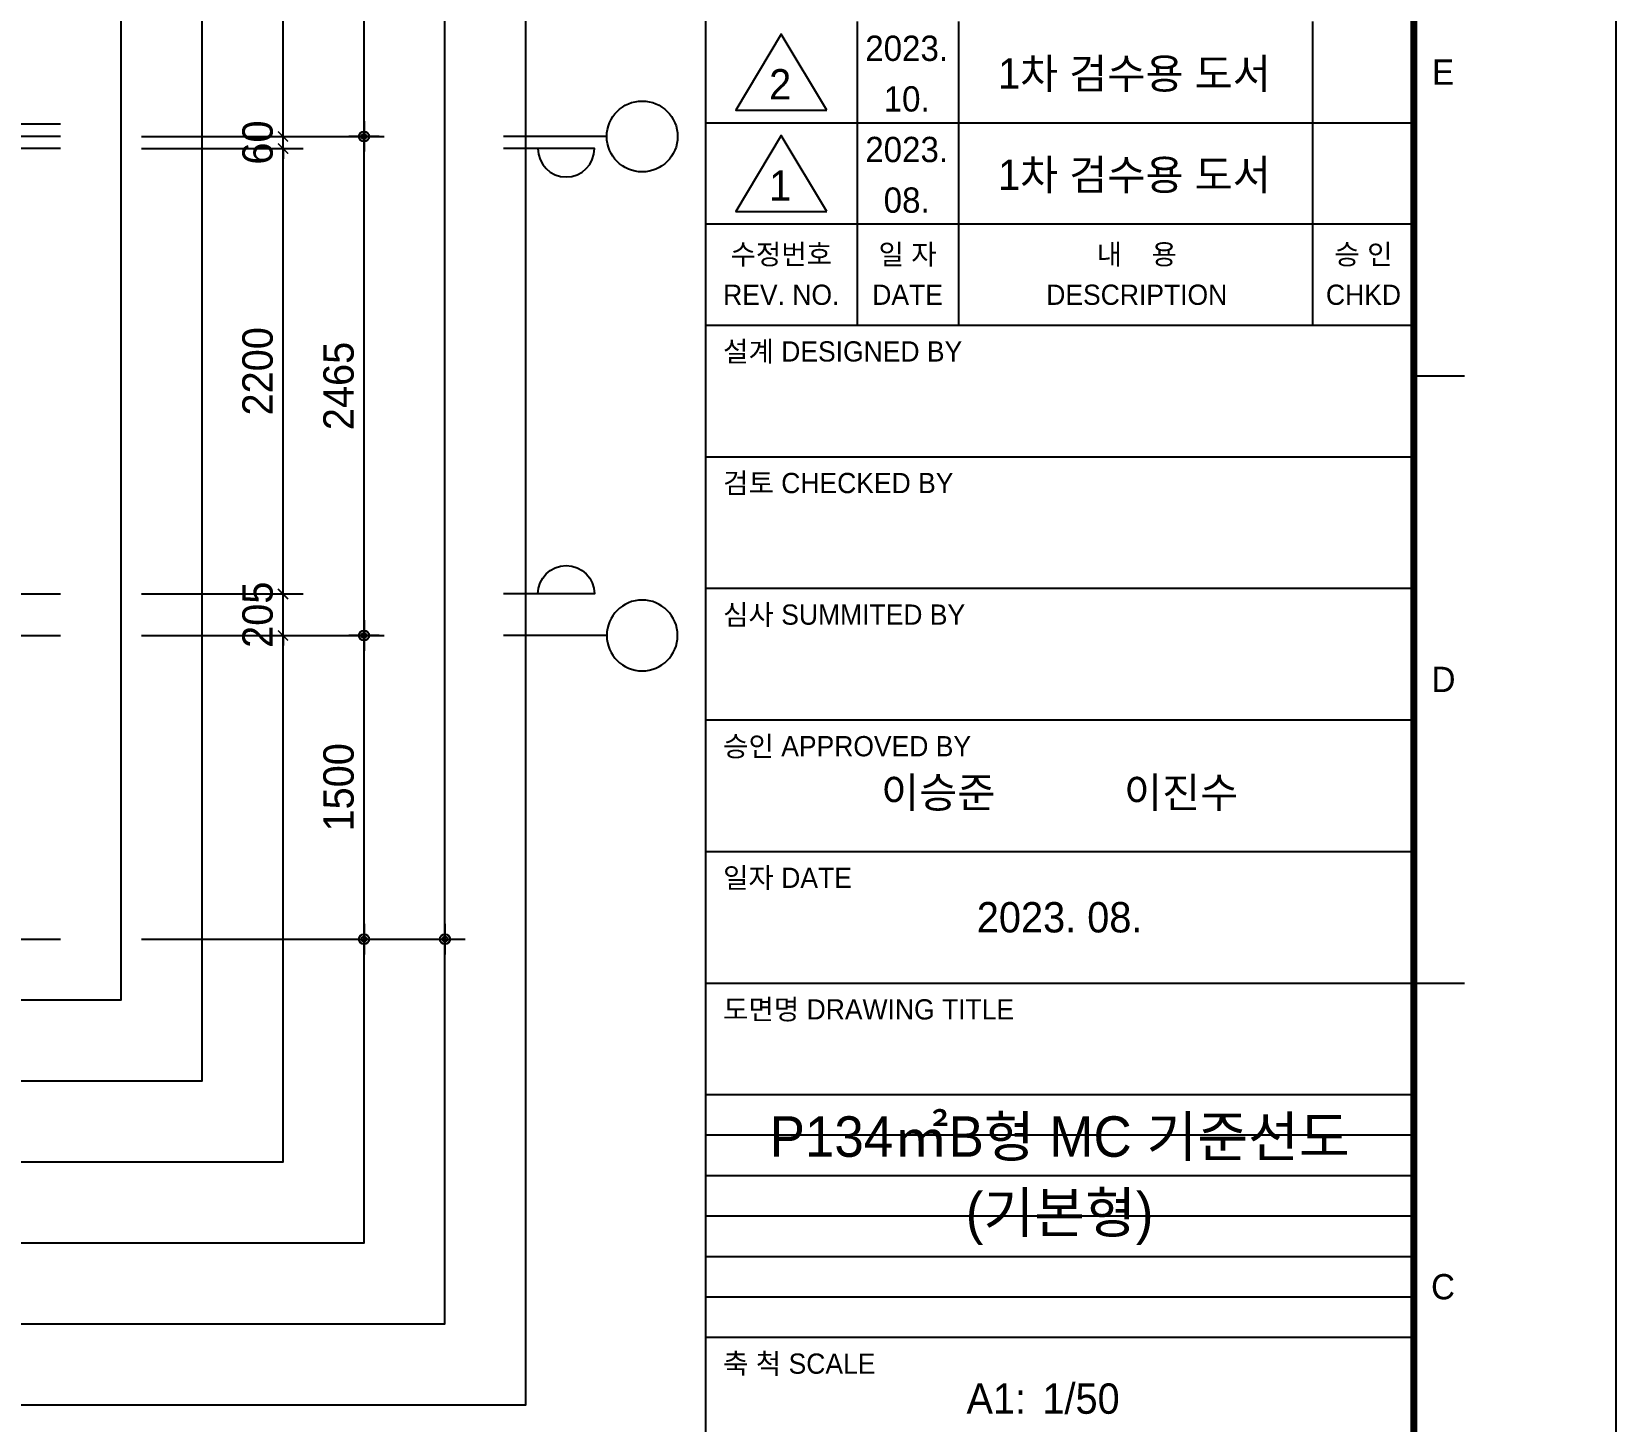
# Model space of a CAD drawing. Header units: millimetres. Extents: x 0 to 92204, y -190080 to 23760.
# Drawn here: x 34222 to 42050, y -183395 to -176531 of the extents above; entities that cross this region are included whole.
import ezdxf
from ezdxf.enums import TextEntityAlignment as Align

# ---------------------------------------------------------------- set-up
doc = ezdxf.new("R2010")
doc.units = ezdxf.units.MM
doc.header["$LTSCALE"] = 100
doc.linetypes.add('AUDIT_D_220706163347-0', pattern=[0])
doc.linetypes.add('CEN', pattern=[62, 60, -1, 0, -1])
doc.layers.get('defpoints').update_dxf_attribs({"color": 139})
for name, color, linetype in [('00-FORM TEX', 3, 'Continuous'), ('A-치수', 7, 'AUDIT_D_220706163347-0'), ('AA-BORD-FORM', 7, 'Continuous'), ('AA-BORD-TEXT', 3, 'Continuous'), ('AA-XXXX-DIMS', 7, 'Continuous'), ('CEN_CON', 1, 'CEN'), ('CEN_WALL', 12, 'CEN'), ('DIM', 7, 'AUDIT_D_220706163347-0'), ('MC', 135, 'Continuous'), ('sheet-안양진흥$0$AA-BORD-TEXT', 3, 'Continuous')]:
    doc.layers.add(name, color=color, linetype=linetype)
doc.styles.add('HAUD01', font='Dotum.ttf')
doc.styles.add('sheet-안양진흥$0$HAUD01', font='Dotum.ttf')
doc.styles.add('맑은고딕', font='malgun.ttf', dxfattribs={"width": 0.9})
doc.dimstyles.new('DIM-50', dxfattribs={"dimscale": 50, "dimtxt": 3, "dimasz": 1, "dimexe": 2, "dimexo": 2, "dimgap": 1, "dimtad": 1, "dimdec": 0, "dimzin": 0, "dimdsep": 46, "dimtxsty": '맑은고딕', "dimblk1": 'DIMDOT', "dimblk2": 'DIMDOT', "dimsah": 1, "dimcen": 0.09, "dimdle": 2, "dimclrd": 7, "dimclre": 7, "dimclrt": 3, "dimadec": 0, "dimazin": 0, "dimtfac": 1, "dimtdec": 0, "dimtix": 1, "dimtmove": 2, "dimatfit": 3, "dimldrblk": 'DIMDOT', "dimfxl": 1, "dimtolj": 1, "dimtzin": 0, "dimarcsym": 0})
doc.dimstyles.new('MCDIM-50', dxfattribs={"dimscale": 50, "dimtxt": 3, "dimasz": 1, "dimexe": 2, "dimexo": 2, "dimgap": 1, "dimtad": 1, "dimdec": 0, "dimzin": 0, "dimdsep": 46, "dimtxsty": '맑은고딕', "dimblk1": 'ARCHTICK', "dimblk2": 'ARCHTICK', "dimsah": 1, "dimcen": 0.09, "dimdle": 2, "dimclrd": 7, "dimclre": 7, "dimclrt": 3, "dimadec": 0, "dimazin": 0, "dimtfac": 1, "dimtdec": 0, "dimtix": 1, "dimtmove": 2, "dimatfit": 3, "dimldrblk": 'ARCHTICK', "dimfxl": 1, "dimtolj": 1, "dimtzin": 0, "dimarcsym": 0})

# ---------------------------------------------------------------- blocks, each defined once
blk = doc.blocks.new('U-131B(기본)', base_point=(-85340.5, -187585.7))
at = {"layer": 'CEN_CON'}
blk.add_line((-70710.5, -187585.7), (-55510.5, -187585.7), dxfattribs=at)
at = {"layer": 'CEN_WALL'}
for p, q in [((-55510.5, -183620.7), (-70710.5, -183620.7)), ((-70710.5, -186085.7), (-55510.5, -186085.7))]:
    blk.add_line(p, q, dxfattribs=at)
at = {"layer": 'MC'}
for p, q in [((-55510.5, -183560.7), (-70710.5, -183560.7)), ((-55510.5, -183680.7), (-70710.5, -183680.7)), ((-70710.5, -185880.7), (-55510.5, -185880.7))]:
    blk.add_line(p, q, dxfattribs=at)
blk = doc.blocks.new('중심')
at = {"layer": 'DIM'}
blk.add_line((-350, 0), (0, 0), dxfattribs=at)
blk.add_circle((-470, 0), 120, dxfattribs=at)
blk = doc.blocks.new('DIMDOT')
at = {"layer": 'AA-XXXX-DIMS'}
for p, q in [((-1.5, 0), (1.5, 0)), ((0, -1.5), (0, 1.5))]:
    blk.add_line(p, q, dxfattribs=at)
for radius in [0.5, 0.25]:
    blk.add_circle((0, 0), radius, dxfattribs=at)
blk = doc.blocks.new('*D2568')
at = {"layer": 'defpoints', "color": 0, "transparency": 16777216}
for p in [(34663.8, -203273.2), (35863.8, -203273.2), (34663.8, -204773.2)]:
    blk.add_point(p, dxfattribs=at)
at = {"layer": 'DIM', "color": 7, "lineweight": -2, "transparency": 16777216}
for p, q in [((34763.8, -203273.2), (35963.8, -203273.2)), ((35863.8, -204723.2), (35863.8, -203323.2)), ((34763.8, -204773.2), (35963.8, -204773.2))]:
    blk.add_line(p, q, dxfattribs=at)
at = {"layer": 'DIM', "color": 7, "lineweight": -2, "transparency": 16777216, "xscale": 50, "yscale": 50, "zscale": 50}
for p, rotation in [((35863.8, -203273.2), 90), ((35863.8, -204773.2), 270)]:
    blk.add_blockref('DIMDOT', p, dxfattribs=dict(at, rotation=rotation))
at = {"layer": 'DIM', "color": 3, "transparency": 16777216, "insert": (35738.7, -204023.2), "char_height": 150, "attachment_point": 5, "rotation": 90, "style": 'HAUD01'}
blk.add_mtext('\\A1;1500', dxfattribs=at)
blk = doc.blocks.new('*D2569')
at = {"layer": 'defpoints', "color": 0, "transparency": 16777216}
for p in [(34663.8, -200808.2), (35863.8, -200808.2), (34663.8, -203273.2)]:
    blk.add_point(p, dxfattribs=at)
at = {"layer": 'DIM', "color": 7, "lineweight": -2, "transparency": 16777216}
for p, q in [((34763.8, -200808.2), (35963.8, -200808.2)), ((35863.8, -203223.2), (35863.8, -200858.2)), ((34763.8, -203273.2), (35963.8, -203273.2))]:
    blk.add_line(p, q, dxfattribs=at)
at = {"layer": 'DIM', "color": 7, "lineweight": -2, "transparency": 16777216, "xscale": 50, "yscale": 50, "zscale": 50}
for p, rotation in [((35863.8, -200808.2), 90), ((35863.8, -203273.2), 270)]:
    blk.add_blockref('DIMDOT', p, dxfattribs=dict(at, rotation=rotation))
at = {"layer": 'DIM', "color": 3, "transparency": 16777216, "insert": (35738.7, -202040.7), "char_height": 150, "attachment_point": 5, "rotation": 90, "style": 'HAUD01'}
blk.add_mtext('\\A1;2465', dxfattribs=at)
blk = doc.blocks.new('*D2570')
at = {"layer": 'defpoints', "color": 0, "transparency": 16777216}
for p in [(34663.8, -196028.2), (35863.8, -196028.2), (34663.8, -200808.2)]:
    blk.add_point(p, dxfattribs=at)
at = {"layer": 'DIM', "color": 7, "lineweight": -2, "transparency": 16777216}
for p, q in [((34763.8, -196028.2), (35963.8, -196028.2)), ((35863.8, -200758.2), (35863.8, -196078.2)), ((34763.8, -200808.2), (35963.8, -200808.2))]:
    blk.add_line(p, q, dxfattribs=at)
at = {"layer": 'DIM', "color": 7, "lineweight": -2, "transparency": 16777216, "xscale": 50, "yscale": 50, "zscale": 50}
for p, rotation in [((35863.8, -196028.2), 90), ((35863.8, -200808.2), 270)]:
    blk.add_blockref('DIMDOT', p, dxfattribs=dict(at, rotation=rotation))
at = {"layer": 'DIM', "color": 3, "transparency": 16777216, "insert": (35738.7, -198418.2), "char_height": 150, "attachment_point": 5, "rotation": 90, "style": 'HAUD01'}
blk.add_mtext('\\A1;4780', dxfattribs=at)
blk = doc.blocks.new('*D2573')
at = {"layer": 'defpoints', "color": 0, "transparency": 16777216}
for p in [(34663.8, -192923.2), (36263.8, -192923.2), (34663.8, -204773.2)]:
    blk.add_point(p, dxfattribs=at)
at = {"layer": 'DIM', "color": 7, "lineweight": -2, "transparency": 16777216}
for p, q in [((34763.8, -192923.2), (36363.8, -192923.2)), ((36263.8, -204723.2), (36263.8, -192973.2)), ((34763.8, -204773.2), (36363.8, -204773.2))]:
    blk.add_line(p, q, dxfattribs=at)
at = {"layer": 'DIM', "color": 7, "lineweight": -2, "transparency": 16777216, "xscale": 50, "yscale": 50, "zscale": 50}
for p, rotation in [((36263.8, -192923.2), 90), ((36263.8, -204773.2), 270)]:
    blk.add_blockref('DIMDOT', p, dxfattribs=dict(at, rotation=rotation))
at = {"layer": 'DIM', "color": 3, "transparency": 16777216, "insert": (36138.7, -198848.2), "char_height": 150, "attachment_point": 5, "rotation": 90, "style": 'HAUD01'}
blk.add_mtext('\\A1;11850', dxfattribs=at)
blk = doc.blocks.new('_ArchTick')
at = {"color": 0, "linetype": 'ByBlock', "const_width": 0.15}
blk.add_lwpolyline([(-0.5, -0.5), (0.5, 0.5)], dxfattribs=at)
blk = doc.blocks.new('*D2574')
at = {"layer": 'defpoints', "color": 0, "linetype": 'ByBlock', "transparency": 16777216}
for p in [(34663.8, -203068.2), (35463.8, -203068.2), (34663.8, -203273.2)]:
    blk.add_point(p, dxfattribs=at)
at = {"layer": 'DIM', "color": 7, "linetype": 'ByBlock', "lineweight": -2, "transparency": 16777216}
for p, q in [((35463.8, -203068.2), (35463.8, -203018.2)), ((34763.8, -203068.2), (35563.8, -203068.2)), ((35463.8, -203273.2), (35463.8, -203068.2)), ((34763.8, -203273.2), (35563.8, -203273.2)), ((35463.8, -203273.2), (35463.8, -203323.2))]:
    blk.add_line(p, q, dxfattribs=at)
at = {"layer": 'DIM', "color": 7, "linetype": 'ByBlock', "lineweight": -2, "transparency": 16777216, "xscale": 50, "yscale": 50, "zscale": 50}
for p, rotation in [((35463.8, -203068.2), 270), ((35463.8, -203273.2), 90)]:
    blk.add_blockref('_ArchTick', p, dxfattribs=dict(at, rotation=rotation))
at = {"layer": 'DIM', "color": 3, "linetype": 'ByBlock', "transparency": 16777216, "insert": (35338.7, -203170.7), "char_height": 150, "attachment_point": 5, "rotation": 90, "style": 'HAUD01'}
blk.add_mtext('\\A1;205', dxfattribs=at)
blk = doc.blocks.new('*D2575')
at = {"layer": 'defpoints', "color": 0, "linetype": 'ByBlock', "transparency": 16777216}
for p in [(34663.8, -200868.2), (35463.8, -200868.2), (34663.8, -203068.2)]:
    blk.add_point(p, dxfattribs=at)
at = {"layer": 'DIM', "color": 7, "linetype": 'ByBlock', "lineweight": -2, "transparency": 16777216}
for p, q in [((35463.8, -203168.2), (35463.8, -200768.2)), ((34763.8, -200868.2), (35563.8, -200868.2)), ((34763.8, -203068.2), (35563.8, -203068.2))]:
    blk.add_line(p, q, dxfattribs=at)
at = {"layer": 'DIM', "color": 7, "linetype": 'ByBlock', "lineweight": -2, "transparency": 16777216, "xscale": 50, "yscale": 50, "zscale": 50}
for p, rotation in [((35463.8, -200868.2), 90), ((35463.8, -203068.2), 270)]:
    blk.add_blockref('_ArchTick', p, dxfattribs=dict(at, rotation=rotation))
at = {"layer": 'DIM', "color": 3, "linetype": 'ByBlock', "transparency": 16777216, "insert": (35338.7, -201968.2), "char_height": 150, "attachment_point": 5, "rotation": 90, "style": 'HAUD01'}
blk.add_mtext('\\A1;2200', dxfattribs=at)
blk = doc.blocks.new('*D2576')
at = {"layer": 'defpoints', "color": 0, "linetype": 'ByBlock', "transparency": 16777216}
for p in [(34663.8, -200808.2), (35463.8, -200808.2), (34663.8, -200868.2)]:
    blk.add_point(p, dxfattribs=at)
at = {"layer": 'DIM', "color": 7, "linetype": 'ByBlock', "lineweight": -2, "transparency": 16777216}
for p, q in [((35463.8, -200808.2), (35463.8, -200758.2)), ((34763.8, -200808.2), (35563.8, -200808.2)), ((35463.8, -200868.2), (35463.8, -200808.2)), ((34763.8, -200868.2), (35563.8, -200868.2)), ((35463.8, -200868.2), (35463.8, -200918.2))]:
    blk.add_line(p, q, dxfattribs=at)
at = {"layer": 'DIM', "color": 7, "linetype": 'ByBlock', "lineweight": -2, "transparency": 16777216, "xscale": 50, "yscale": 50, "zscale": 50}
for p, rotation in [((35463.8, -200808.2), 270), ((35463.8, -200868.2), 90)]:
    blk.add_blockref('_ArchTick', p, dxfattribs=dict(at, rotation=rotation))
at = {"layer": 'DIM', "color": 3, "linetype": 'ByBlock', "transparency": 16777216, "insert": (35338.7, -200838.2), "char_height": 150, "attachment_point": 5, "rotation": 90, "style": 'HAUD01'}
blk.add_mtext('\\A1;60', dxfattribs=at)
blk = doc.blocks.new('XR-FORM 청주월명')
at = {"layer": 'AA-BORD-FORM', "color": 2}
for p, q in [((751, 577), (751, 17)), ((821, 237), (826, 237)), ((821, 177), (826, 177))]:
    blk.add_line(p, q, dxfattribs=at)
at = {"layer": 'AA-BORD-FORM', "color": 3}
for p, q in [((766, 272), (766, 262)), ((776, 272), (776, 262)), ((811, 272), (811, 262)), ((751, 262), (821, 262)), ((766, 262), (766, 252)), ((776, 262), (776, 252)), ((811, 262), (811, 252)), ((751, 252), (821, 252)), ((766, 252), (766, 242)), ((776, 252), (776, 242)), ((811, 252), (811, 242)), ((751, 242), (821, 242)), ((751, 229), (821, 229)), ((751, 216), (821, 216)), ((751, 203), (821, 203)), ((751, 190), (821, 190)), ((751, 177), (821, 177)), ((751, 142), (821, 142))]:
    blk.add_line(p, q, dxfattribs=at)
at = {"layer": 'AA-BORD-FORM', "color": 1}
blk.add_lwpolyline([(0, 0), (841, 0), (841, 594), (0, 594)], close=True, dxfattribs=at)
at = {"layer": 'AA-BORD-FORM', "color": 2, "const_width": 0.682}
blk.add_lwpolyline([(21, 17), (21, 577), (821, 577), (821, 17)], close=True, dxfattribs=at)
at = {"layer": 'AA-BORD-FORM', "color": 7}
for points in [[(763, 263.24), (758.5, 270.74), (754, 263.24)], [(763, 253.24), (758.5, 260.74), (754, 253.24)], [(763, 253.24), (758.5, 260.74), (754, 253.24)]]:
    blk.add_lwpolyline(points, close=True, dxfattribs=at)
at = {"layer": 'defpoints'}
for p, q in [((751, 166), (821, 166)), ((751, 162), (821, 162)), ((751, 158), (821, 158)), ((751, 154), (821, 154)), ((751, 150), (821, 150)), ((751, 146), (821, 146))]:
    blk.add_line(p, q, dxfattribs=at)
at = {"layer": 'AA-BORD-TEXT', "color": 7, "style": 'HAUD01'}
for s, p in [('E', (823.89, 267)), ('D', (823.93, 207)), ('C', (823.88, 147))]:
    blk.add_text(s, height=2.5, dxfattribs=at).set_placement(p, align=Align.MIDDLE_CENTER)
at = {"layer": 'AA-BORD-TEXT', "color": 3, "style": 'HAUD01'}
for s, height, rotation, p in [('수정번호', 2, 360, (758.5, 249)), ('일 자', 2, 360, (770.98, 249)), ('내    용', 2, 360, (793.62, 249)), ('승 인', 2, 360, (816.02, 249)), ('REV. NO.', 2, 360, (758.5, 245)), ('DATE', 2, 360, (770.98, 245)), ('DESCRIPTION', 2, 360, (793.62, 245)), ('CHKD', 2, 360, (816.02, 245)), ('이승준', 3, 0, (774, 195.82)), ('이진수', 3, 0, (798, 195.82)), ('2023. 08.', 3, 0, (786, 183.5))]:
    blk.add_text(s, height=height, rotation=rotation, dxfattribs=at).set_placement(p, align=Align.MIDDLE_CENTER)
for s, p in [('설계 DESIGNED BY', (752.75, 238.4)), ('검토 CHECKED BY', (752.75, 225.4)), ('심사 SUMMITED BY', (752.75, 212.4)), ('승인 APPROVED BY', (752.75, 199.4)), ('일자 DATE', (752.75, 186.4)), ('도면명 DRAWING TITLE', (752.75, 173.4)), ('축 척 SCALE', (752.75, 138.4))]:
    blk.add_text(s, height=2, rotation=360, dxfattribs=at).set_placement(p)
at = {"layer": 'AA-BORD-TEXT', "style": 'HAUD01'}
blk.add_text('A1:', height=3, dxfattribs=at).set_placement((776.8, 134.45))
at = {"layer": 'sheet-안양진흥$0$AA-BORD-TEXT', "style": 'sheet-안양진흥$0$HAUD01'}
for s, height, p in [('2023.', 2.5, (770.89, 269.35)), ('1차 검수용 도서', 3, (793.39, 266.85)), ('2', 3, (758.39, 265.79)), ('10.', 2.5, (770.89, 264.35)), ('2023.', 2.5, (770.89, 259.35)), ('1차 검수용 도서', 3, (793.39, 256.85)), ('1', 3, (758.39, 255.79)), ('08.', 2.5, (770.89, 254.35))]:
    blk.add_text(s, height=height, dxfattribs=at).set_placement(p, align=Align.MIDDLE_CENTER)
blk = doc.blocks.new('DIM-1108')
at = {"layer": 'DIM'}
for points in [[(36722.4, -200868.2, 1), (37002.4, -200868.2), (36552.4, -200868.2)], [(36722.4, -203068.2, -1), (37002.4, -203068.2), (36552.4, -203068.2)]]:
    blk.add_lwpolyline(points, format="xyb", dxfattribs=at)
at = {"layer": 'A-치수', "xscale": 1.458333333333333, "yscale": 1.458333333333333, "zscale": 1.458333333333333, "rotation": 180}
blk.add_blockref('중심', (36552.4, -200808.2), dxfattribs=at)
at = {"layer": 'A-치수', "xscale": -1.458333333333333, "yscale": 1.458333333333333, "zscale": 1.458333333333333}
blk.add_blockref('중심', (36552.4, -203273.2), dxfattribs=at)
at = {"layer": 'DIM'}
for base, p1, p2, picture, middle in [((36263.8, -192923.2), (34663.8, -204773.2), (34663.8, -192923.2), '*D2573', (36138.7, -198848.2)), ((35863.8, -196028.2), (34663.8, -200808.2), (34663.8, -196028.2), '*D2570', (35738.7, -198418.2)), ((35863.8, -200808.2), (34663.8, -203273.2), (34663.8, -200808.2), '*D2569', (35738.7, -202040.7)), ((35863.8, -203273.2), (34663.8, -204773.2), (34663.8, -203273.2), '*D2568', (35738.7, -204023.2))]:
    dim = blk.add_linear_dim(base=base, p1=p1, p2=p2, angle=270, dimstyle='DIM-50', override={"dimscale": 50, "dimtxsty": 'HAUD01'}, dxfattribs=at)
    dim.commit()
    dim.dimension.update_dxf_attribs({"geometry": picture, "text_midpoint": middle})
at = {"layer": 'DIM', "linetype": 'ByBlock'}
for base, p1, p2, picture, middle in [((35463.8, -200808.2), (34663.8, -200868.2), (34663.8, -200808.2), '*D2576', (35338.7, -200838.2)), ((35463.8, -200868.2), (34663.8, -203068.2), (34663.8, -200868.2), '*D2575', (35338.7, -201968.2)), ((35463.8, -203068.2), (34663.8, -203273.2), (34663.8, -203068.2), '*D2574', (35338.7, -203170.7))]:
    dim = blk.add_linear_dim(base=base, p1=p1, p2=p2, angle=270, dimstyle='MCDIM-50', override={"dimtxsty": 'HAUD01'}, dxfattribs=at)
    dim.commit()
    dim.dimension.update_dxf_attribs({"geometry": picture, "text_midpoint": middle})

msp = doc.modelspace()

# ---------------------------------------------------------------- linework, layer by layer
at = {"layer": 'defpoints'}
for points in [[(36663.8, -166588.2), (1928.8, -166588.2), (1928.8, -183313.2), (36663.8, -183313.2)], [(36263.8, -166988.2), (2328.8, -166988.2), (2328.8, -182913.2), (36263.8, -182913.2)], [(35863.8, -167388.2), (2728.8, -167388.2), (2728.8, -182513.2), (35863.8, -182513.2)], [(35463.8, -167788.2), (3128.8, -167788.2), (3128.8, -182113.2), (35463.8, -182113.2)], [(35063.8, -168188.2), (3528.8, -168188.2), (3528.8, -181713.2), (35063.8, -181713.2)], [(34663.8, -168588.2), (3928.8, -168588.2), (3928.8, -181313.2), (34663.8, -181313.2)]]:
    msp.add_lwpolyline(points, close=True, dxfattribs=at)

# ---------------------------------------------------------------- block references
for name, p in [('DIM-1108', (0, 23760)), ('U-131B(기본)', (4533.8, -181013.2))]:
    msp.add_blockref(name, p)
at = {"xscale": 50, "yscale": 50, "zscale": 50}
msp.add_blockref('XR-FORM 청주월명', (0, -190080), dxfattribs=at)

# ---------------------------------------------------------------- texts
at = {"layer": '00-FORM TEX', "color": 3, "style": 'HAUD01'}
for s, p in [('P134㎡B형 MC 기준선도', (39300, -181980)), ('(기본형)', (39300, -182380))]:
    msp.add_text(s, height=200, dxfattribs=at).set_placement(p, align=Align.MIDDLE)
at = {"layer": '00-FORM TEX', "style": 'HAUD01'}
msp.add_text('1/50', height=150, dxfattribs=at).set_placement((39214.9, -183357.6))

doc.saveas('drawing.dxf')
